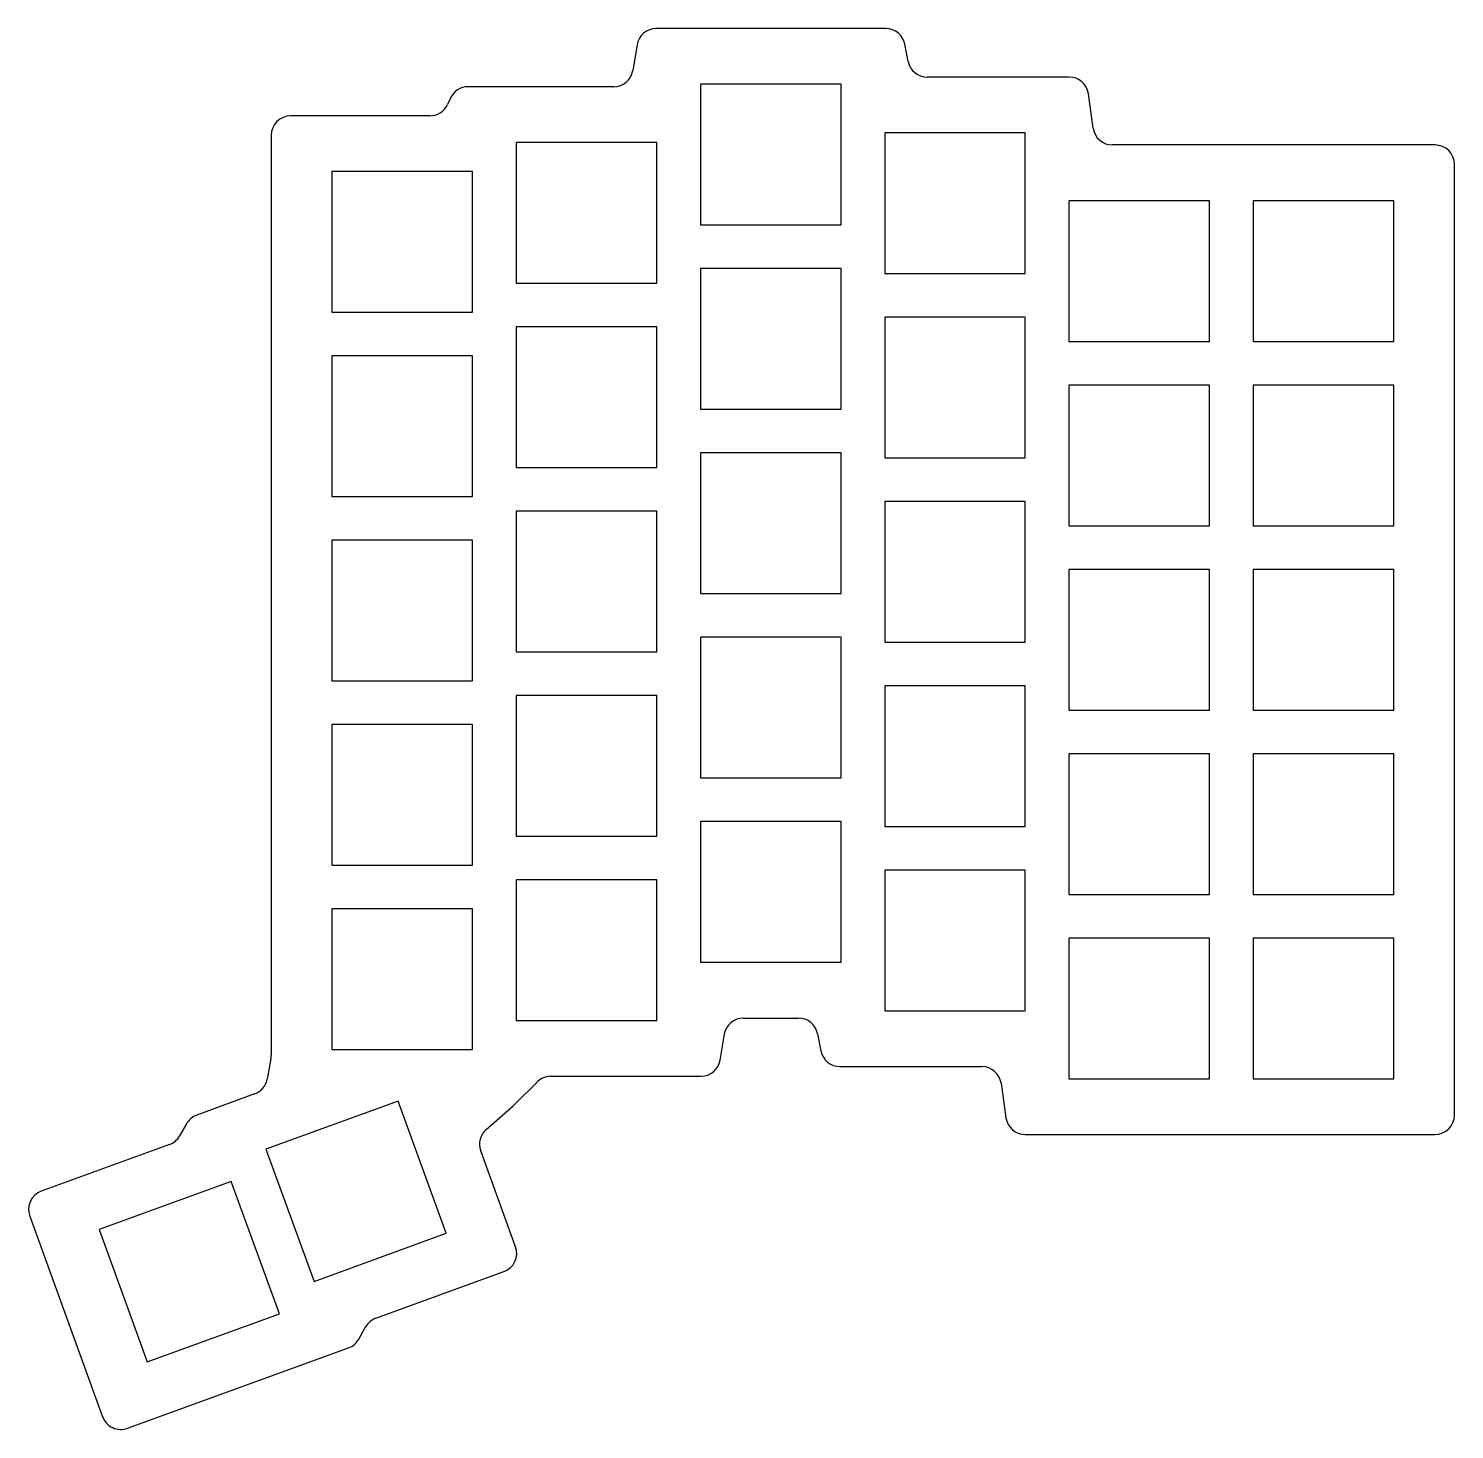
# Model space of a CAD drawing. Header units: millimetres. Extents: x 132 to 280, y -43 to 101.
import ezdxf

# ---------------------------------------------------------------- set-up
doc = ezdxf.new("R2010")
doc.units = ezdxf.units.MM

msp = doc.modelspace()

# ---------------------------------------------------------------- linework, layer by layer
for p, q in [((220.86, 101), (197.19, 101)), ((195.22, 99.33), (194.78, 96.67)), ((223.18, 97.61), (222.82, 99.39)), ((239.77, 96), (225.14, 96)), ((192.81, 95), (177.79, 95)), ((216.25, 95.25), (201.75, 95.25)), ((201.75, 95.25), (201.75, 80.75)), ((216.25, 80.75), (216.25, 95.25)), ((242.25, 90.72), (241.75, 94.28)), ((175.97, 93.82), (175.68, 93.18)), ((173.85, 92), (159.5, 92)), ((157.5, 90), (157.5, -4.82)), ((235.25, 90.25), (220.75, 90.25)), ((220.75, 90.25), (220.75, 75.75)), ((235.25, 75.75), (235.25, 90.25)), ((197.25, 89.25), (182.75, 89.25)), ((182.75, 89.25), (182.75, 74.75)), ((197.25, 74.75), (197.25, 89.25)), ((277.5, 89), (244.23, 89)), ((279.5, -11), (279.5, 87)), ((178.25, 86.25), (163.75, 86.25)), ((163.75, 86.25), (163.75, 71.75)), ((178.25, 71.75), (178.25, 86.25)), ((254.25, 83.25), (239.75, 83.25)), ((239.75, 83.25), (239.75, 68.75)), ((254.25, 68.75), (254.25, 83.25)), ((273.25, 83.25), (258.75, 83.25)), ((258.75, 83.25), (258.75, 68.75)), ((273.25, 68.75), (273.25, 83.25)), ((201.75, 80.75), (216.25, 80.75)), ((216.25, 76.25), (201.75, 76.25)), ((201.75, 76.25), (201.75, 61.75)), ((216.25, 61.75), (216.25, 76.25)), ((220.75, 75.75), (235.25, 75.75)), ((182.75, 74.75), (197.25, 74.75)), ((163.75, 71.75), (178.25, 71.75)), ((235.25, 71.25), (220.75, 71.25)), ((220.75, 71.25), (220.75, 56.75)), ((235.25, 56.75), (235.25, 71.25)), ((197.25, 70.25), (182.75, 70.25)), ((182.75, 70.25), (182.75, 55.75)), ((197.25, 55.75), (197.25, 70.25)), ((239.75, 68.75), (254.25, 68.75)), ((258.75, 68.75), (273.25, 68.75)), ((178.25, 67.25), (163.75, 67.25)), ((163.75, 67.25), (163.75, 52.75)), ((178.25, 52.75), (178.25, 67.25)), ((254.25, 64.25), (239.75, 64.25)), ((239.75, 64.25), (239.75, 49.75)), ((254.25, 49.75), (254.25, 64.25)), ((273.25, 64.25), (258.75, 64.25)), ((258.75, 64.25), (258.75, 49.75)), ((273.25, 49.75), (273.25, 64.25)), ((201.75, 61.75), (216.25, 61.75)), ((216.25, 57.25), (201.75, 57.25)), ((201.75, 57.25), (201.75, 42.75)), ((216.25, 42.75), (216.25, 57.25)), ((220.75, 56.75), (235.25, 56.75)), ((182.75, 55.75), (197.25, 55.75)), ((163.75, 52.75), (178.25, 52.75)), ((235.25, 52.25), (220.75, 52.25)), ((220.75, 52.25), (220.75, 37.75)), ((235.25, 37.75), (235.25, 52.25)), ((197.25, 51.25), (182.75, 51.25)), ((182.75, 51.25), (182.75, 36.75)), ((197.25, 36.75), (197.25, 51.25)), ((239.75, 49.75), (254.25, 49.75)), ((258.75, 49.75), (273.25, 49.75)), ((178.25, 48.25), (163.75, 48.25)), ((163.75, 48.25), (163.75, 33.75)), ((178.25, 33.75), (178.25, 48.25)), ((254.25, 45.25), (239.75, 45.25)), ((239.75, 45.25), (239.75, 30.75)), ((254.25, 30.75), (254.25, 45.25)), ((273.25, 45.25), (258.75, 45.25)), ((258.75, 45.25), (258.75, 30.75)), ((273.25, 30.75), (273.25, 45.25)), ((201.75, 42.75), (216.25, 42.75)), ((216.25, 38.25), (201.75, 38.25)), ((201.75, 38.25), (201.75, 23.75)), ((216.25, 23.75), (216.25, 38.25)), ((220.75, 37.75), (235.25, 37.75)), ((182.75, 36.75), (197.25, 36.75)), ((163.75, 33.75), (178.25, 33.75)), ((235.25, 33.25), (220.75, 33.25)), ((220.75, 33.25), (220.75, 18.75)), ((235.25, 18.75), (235.25, 33.25)), ((197.25, 32.25), (182.75, 32.25)), ((182.75, 32.25), (182.75, 17.75)), ((197.25, 17.75), (197.25, 32.25)), ((239.75, 30.75), (254.25, 30.75)), ((258.75, 30.75), (273.25, 30.75)), ((178.25, 29.25), (163.75, 29.25)), ((163.75, 29.25), (163.75, 14.75)), ((178.25, 14.75), (178.25, 29.25)), ((254.25, 26.25), (239.75, 26.25)), ((239.75, 26.25), (239.75, 11.75)), ((254.25, 11.75), (254.25, 26.25)), ((273.25, 26.25), (258.75, 26.25)), ((258.75, 26.25), (258.75, 11.75)), ((273.25, 11.75), (273.25, 26.25)), ((201.75, 23.75), (216.25, 23.75)), ((216.25, 19.25), (201.75, 19.25)), ((201.75, 19.25), (201.75, 4.75)), ((216.25, 4.75), (216.25, 19.25)), ((182.75, 17.75), (197.25, 17.75)), ((220.75, 18.75), (235.25, 18.75)), ((163.75, 14.75), (178.25, 14.75)), ((197.25, 13.25), (182.75, 13.25)), ((182.75, 13.25), (182.75, -1.25)), ((197.25, -1.25), (197.25, 13.25)), ((235.25, 14.25), (220.75, 14.25)), ((220.75, 14.25), (220.75, -0.25)), ((235.25, -0.25), (235.25, 14.25)), ((239.75, 11.75), (254.25, 11.75)), ((258.75, 11.75), (273.25, 11.75)), ((178.25, 10.25), (163.75, 10.25)), ((163.75, 10.25), (163.75, -4.25)), ((178.25, -4.25), (178.25, 10.25)), ((254.25, 7.25), (239.75, 7.25)), ((239.75, 7.25), (239.75, -7.25)), ((254.25, -7.25), (254.25, 7.25)), ((273.25, 7.25), (258.75, 7.25)), ((258.75, 7.25), (258.75, -7.25)), ((273.25, -7.25), (273.25, 7.25)), ((201.75, 4.75), (216.25, 4.75)), ((182.75, -1.25), (197.25, -1.25)), ((206.19, -1), (211.86, -1)), ((220.75, -0.25), (235.25, -0.25)), ((203.78, -5.33), (204.22, -2.67)), ((213.82, -2.61), (214.18, -4.39)), ((163.75, -4.25), (178.25, -4.25)), ((157.47, -5.18), (157.08, -7.3)), ((186.33, -7), (201.81, -7)), ((216.14, -6), (230.77, -6)), ((239.75, -7.25), (254.25, -7.25)), ((258.75, -7.25), (273.25, -7.25)), ((155.79, -8.82), (149.82, -11)), ((182.55, -9.95), (184.91, -7.59)), ((232.75, -7.72), (233.25, -11.28)), ((170.58, -9.56), (156.96, -14.52)), ((175.54, -23.18), (170.58, -9.56)), ((179.66, -12.49), (182.45, -10.04)), ((148.76, -11.9), (148.06, -13.14)), ((235.23, -13), (277.5, -13)), ((147, -14.04), (133.79, -18.85)), ((156.96, -14.52), (161.92, -28.14)), ((182.7, -24.57), (179.1, -14.67)), ((153.38, -17.84), (139.75, -22.8)), ((158.34, -31.47), (153.38, -17.84)), ((132.6, -21.41), (140.12, -42.09)), ((139.75, -22.8), (144.71, -36.43)), ((161.92, -28.14), (175.54, -23.18)), ((168.29, -31.94), (181.5, -27.13)), ((144.71, -36.43), (158.34, -31.47)), ((166.54, -34.08), (167.23, -32.84)), ((142.69, -43.28), (165.48, -34.99))]:
    msp.add_line(p, q)
for centre, start, end in [((197.19, 99), 90, 170.5377), ((220.86, 99), 11.3099, 90), ((225.14, 98), 191.3099, 270), ((192.81, 97), 270, 350.5377), ((239.77, 94), 8.1301, 90), ((177.79, 93), 90, 155.7048), ((173.85, 94), 270, 335.7048), ((159.5, 90), 90, 180), ((244.23, 91), 188.1301, 270), ((277.5, 87), 0, 90), ((206.19, -3), 90, 170.5377), ((211.86, -3), 11.3099, 90), ((216.14, -4), 191.3099, 270), ((155.5, -4.82), 349.5968, 0), ((201.81, -5), 270, 350.5377), ((155.11, -6.94), 290, 349.5968), ((186.33, -9), 90, 135), ((230.77, -8), 8.1301, 90), ((181.13, -8.54), 311.1778, 315), ((150.5, -12.88), 110, 150.8151), ((235.23, -11), 188.1301, 270), ((277.5, -11), 270, 0), ((146.32, -12.16), 290, 330.8151), ((180.98, -13.99), 131.1778, 200), ((134.48, -20.73), 110, 200), ((180.82, -25.25), 290, 20), ((168.98, -33.82), 110, 150.8151), ((164.79, -33.11), 290, 330.8151), ((142, -41.4), 200, 290)]:
    msp.add_arc(centre, 2, start, end)

doc.saveas('drawing.dxf')
